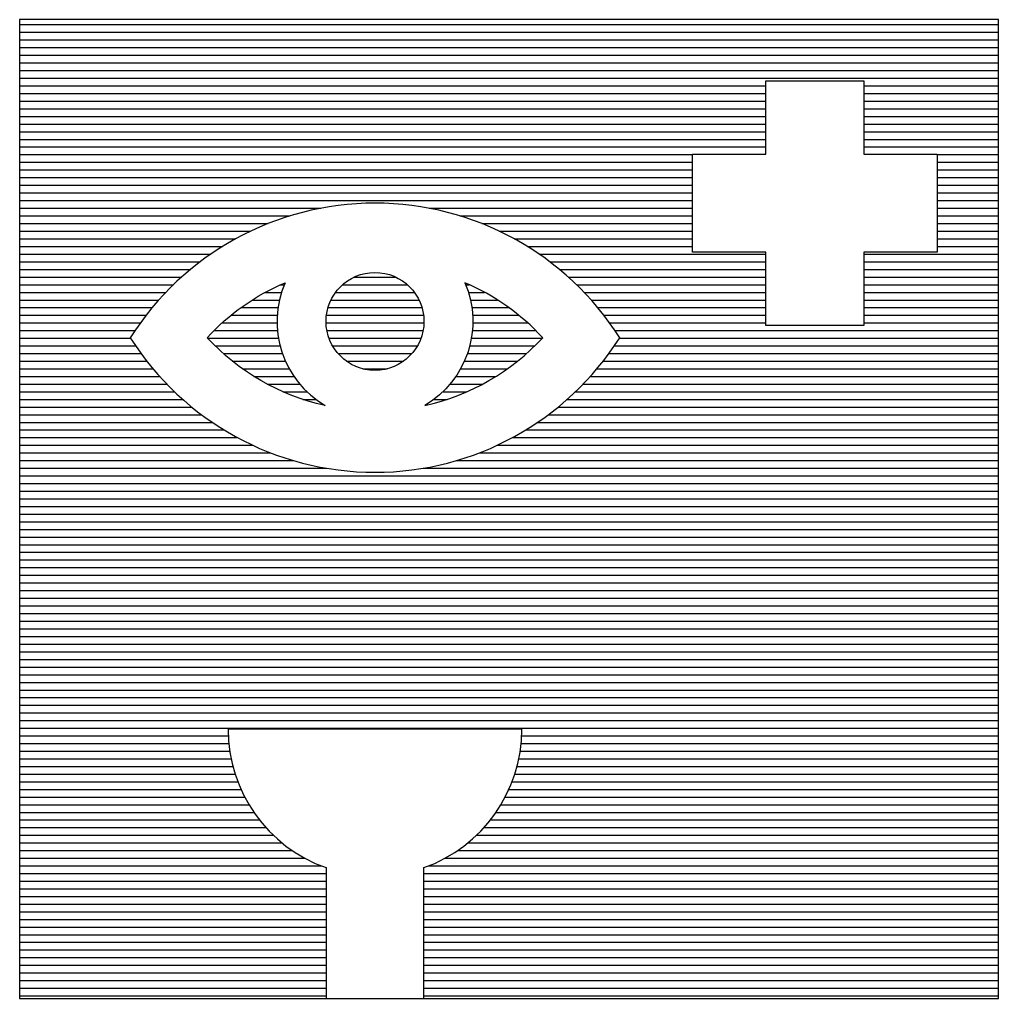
# Model space of a CAD drawing. Header units: millimetres. Extents: x -3 to 2253, y -3 to 1300.
# Drawn here: x 1599 to 1611, y 198 to 210 of the extents above; entities that cross this region are included whole.
import ezdxf

# ---------------------------------------------------------------- set-up
doc = ezdxf.new("R2010")
doc.units = ezdxf.units.MM
doc.layers.add('GROEN', color=3, linetype='Continuous')
doc.layers.add('VEILIG', color=7, linetype='Continuous')

# ---------------------------------------------------------------- blocks, each defined once
blk = doc.blocks.new('*X223')
at = {"color": 0}
for p, q in [((4, 84.938), (16, 84.938)), ((4, 84.844), (16, 84.844)), ((4, 84.75), (16, 84.75)), ((4, 84.656), (16, 84.656)), ((4, 84.562), (16, 84.562)), ((4, 84.469), (16, 84.469)), ((4, 84.375), (16, 84.375)), ((4, 84.281), (16, 84.281)), ((4, 84.188), (13.15, 84.188)), ((14.35, 84.188), (16, 84.188)), ((4, 84.094), (13.15, 84.094)), ((4, 84), (13.15, 84)), ((14.35, 84.094), (16, 84.094)), ((14.35, 84), (16, 84)), ((4, 83.906), (13.15, 83.906)), ((14.35, 83.906), (16, 83.906)), ((4, 83.812), (13.15, 83.812)), ((14.35, 83.812), (16, 83.812)), ((4, 83.719), (13.15, 83.719)), ((14.35, 83.719), (16, 83.719)), ((4, 83.625), (13.15, 83.625)), ((4, 83.531), (13.15, 83.531)), ((14.35, 83.625), (16, 83.625)), ((14.35, 83.531), (16, 83.531)), ((4, 83.438), (13.15, 83.438)), ((14.35, 83.438), (16, 83.438)), ((4, 83.344), (12.25, 83.344)), ((15.25, 83.344), (16, 83.344)), ((4, 83.25), (12.25, 83.25)), ((15.25, 83.25), (16, 83.25)), ((4, 83.156), (12.25, 83.156)), ((4, 83.062), (12.25, 83.062)), ((15.25, 83.156), (16, 83.156)), ((15.25, 83.062), (16, 83.062)), ((4, 82.969), (12.25, 82.969)), ((15.25, 82.969), (16, 82.969)), ((4, 82.875), (12.25, 82.875)), ((15.25, 82.875), (16, 82.875)), ((4, 82.781), (12.25, 82.781)), ((4, 82.688), (7.693, 82.688)), ((9.02, 82.688), (12.25, 82.688)), ((15.25, 82.781), (16, 82.781)), ((15.25, 82.688), (16, 82.688)), ((4, 82.594), (7.315, 82.594)), ((9.398, 82.594), (12.25, 82.594)), ((15.25, 82.594), (16, 82.594)), ((4, 82.5), (7.047, 82.5)), ((9.666, 82.5), (12.25, 82.5)), ((15.25, 82.5), (16, 82.5)), ((4, 82.406), (6.832, 82.406)), ((9.881, 82.406), (12.25, 82.406)), ((15.25, 82.406), (16, 82.406)), ((4, 82.312), (6.649, 82.312)), ((4, 82.219), (6.488, 82.219)), ((10.064, 82.312), (12.25, 82.312)), ((10.225, 82.219), (12.25, 82.219)), ((15.25, 82.312), (16, 82.312)), ((15.25, 82.219), (16, 82.219)), ((4, 82.125), (6.344, 82.125)), ((10.369, 82.125), (13.15, 82.125)), ((14.35, 82.125), (16, 82.125)), ((4, 82.031), (6.214, 82.031)), ((10.499, 82.031), (13.15, 82.031)), ((14.35, 82.031), (16, 82.031)), ((4, 81.938), (6.095, 81.938)), ((4, 81.844), (5.986, 81.844)), ((8.103, 81.844), (8.61, 81.844)), ((10.618, 81.938), (13.15, 81.938)), ((10.727, 81.844), (13.15, 81.844)), ((14.35, 81.938), (16, 81.938)), ((14.35, 81.844), (16, 81.844)), ((4, 81.75), (5.886, 81.75)), ((7.2, 81.75), (7.244, 81.75)), ((7.96, 81.75), (8.753, 81.75)), ((9.469, 81.75), (9.513, 81.75)), ((10.827, 81.75), (13.15, 81.75)), ((14.35, 81.75), (16, 81.75)), ((4, 81.656), (5.792, 81.656)), ((7.012, 81.656), (7.211, 81.656)), ((7.874, 81.656), (8.839, 81.656)), ((9.502, 81.656), (9.701, 81.656)), ((10.921, 81.656), (13.15, 81.656)), ((14.35, 81.656), (16, 81.656)), ((4, 81.562), (5.706, 81.562)), ((6.853, 81.562), (7.186, 81.562)), ((7.817, 81.562), (8.896, 81.562)), ((9.527, 81.562), (9.86, 81.562)), ((11.007, 81.562), (13.15, 81.562)), ((14.35, 81.562), (16, 81.562)), ((4, 81.469), (5.625, 81.469)), ((4, 81.375), (5.55, 81.375)), ((6.592, 81.375), (7.159, 81.375)), ((6.715, 81.469), (7.168, 81.469)), ((7.761, 81.375), (8.952, 81.375)), ((7.781, 81.469), (8.932, 81.469)), ((9.545, 81.469), (9.998, 81.469)), ((9.554, 81.375), (10.121, 81.375)), ((11.088, 81.469), (13.15, 81.469)), ((11.163, 81.375), (13.15, 81.375)), ((14.35, 81.469), (16, 81.469)), ((14.35, 81.375), (16, 81.375)), ((4, 81.281), (5.479, 81.281)), ((6.483, 81.281), (7.157, 81.281)), ((7.757, 81.281), (8.956, 81.281)), ((9.556, 81.281), (10.23, 81.281)), ((11.234, 81.281), (13.15, 81.281)), ((14.35, 81.281), (16, 81.281)), ((4, 81.188), (5.414, 81.188)), ((6.383, 81.188), (7.162, 81.188)), ((7.767, 81.188), (8.946, 81.188)), ((9.551, 81.188), (10.33, 81.188)), ((11.299, 81.188), (16, 81.188)), ((4, 81.094), (5.36, 81.094)), ((4, 81), (5.422, 81)), ((6.305, 81.094), (7.174, 81.094)), ((6.396, 81), (7.195, 81)), ((7.793, 81.094), (8.92, 81.094)), ((7.837, 81), (8.876, 81)), ((9.518, 81), (10.317, 81)), ((9.539, 81.094), (10.408, 81.094)), ((11.291, 81), (16, 81)), ((11.353, 81.094), (16, 81.094)), ((4, 80.906), (5.489, 80.906)), ((6.497, 80.906), (7.223, 80.906)), ((7.904, 80.906), (8.809, 80.906)), ((9.49, 80.906), (10.216, 80.906)), ((11.224, 80.906), (16, 80.906)), ((4, 80.812), (5.559, 80.812)), ((6.608, 80.812), (7.26, 80.812)), ((8.007, 80.812), (8.706, 80.812)), ((9.453, 80.812), (10.105, 80.812)), ((11.154, 80.812), (16, 80.812)), ((4, 80.719), (5.635, 80.719)), ((6.732, 80.719), (7.307, 80.719)), ((8.208, 80.719), (8.505, 80.719)), ((9.406, 80.719), (9.981, 80.719)), ((11.078, 80.719), (16, 80.719)), ((4, 80.625), (5.717, 80.625)), ((4, 80.531), (5.805, 80.531)), ((6.873, 80.625), (7.364, 80.625)), ((7.035, 80.531), (7.435, 80.531)), ((9.278, 80.531), (9.678, 80.531)), ((9.349, 80.625), (9.84, 80.625)), ((10.909, 80.531), (16, 80.531)), ((10.996, 80.625), (16, 80.625)), ((4, 80.438), (5.899, 80.438)), ((7.227, 80.438), (7.522, 80.438)), ((9.191, 80.438), (9.486, 80.438)), ((10.814, 80.438), (16, 80.438)), ((4, 80.344), (6, 80.344)), ((7.471, 80.344), (7.632, 80.344)), ((9.081, 80.344), (9.242, 80.344)), ((10.713, 80.344), (16, 80.344)), ((4, 80.25), (6.111, 80.25)), ((10.602, 80.25), (16, 80.25)), ((4, 80.156), (6.231, 80.156)), ((4, 80.062), (6.362, 80.062)), ((10.351, 80.062), (16, 80.062)), ((10.482, 80.156), (16, 80.156)), ((4, 79.969), (6.508, 79.969)), ((10.205, 79.969), (16, 79.969)), ((4, 79.875), (6.672, 79.875)), ((10.041, 79.875), (16, 79.875)), ((4, 79.781), (6.859, 79.781)), ((4, 79.688), (7.079, 79.688)), ((9.634, 79.688), (16, 79.688)), ((9.854, 79.781), (16, 79.781)), ((4, 79.594), (7.356, 79.594)), ((9.357, 79.594), (16, 79.594)), ((4, 79.5), (7.763, 79.5)), ((8.95, 79.5), (16, 79.5)), ((4, 79.406), (16, 79.406)), ((4, 79.312), (16, 79.312)), ((4, 79.219), (16, 79.219)), ((4, 79.125), (16, 79.125)), ((4, 79.031), (16, 79.031)), ((4, 78.938), (16, 78.938)), ((4, 78.844), (16, 78.844)), ((4, 78.75), (16, 78.75)), ((4, 78.656), (16, 78.656)), ((4, 78.562), (16, 78.562)), ((4, 78.469), (16, 78.469)), ((4, 78.375), (16, 78.375)), ((4, 78.281), (16, 78.281)), ((4, 78.188), (16, 78.188)), ((4, 78.094), (16, 78.094)), ((4, 78), (16, 78)), ((4, 77.906), (16, 77.906)), ((4, 77.812), (16, 77.812)), ((4, 77.719), (16, 77.719)), ((4, 77.625), (16, 77.625)), ((4, 77.531), (16, 77.531)), ((4, 77.438), (16, 77.438)), ((4, 77.344), (16, 77.344)), ((4, 77.25), (16, 77.25)), ((4, 77.156), (16, 77.156)), ((4, 77.062), (16, 77.062)), ((4, 76.969), (16, 76.969)), ((4, 76.875), (16, 76.875)), ((4, 76.781), (16, 76.781)), ((4, 76.688), (16, 76.688)), ((4, 76.594), (16, 76.594)), ((4, 76.5), (16, 76.5)), ((4, 76.406), (16, 76.406)), ((4, 76.312), (16, 76.312)), ((4, 76.219), (6.558, 76.219)), ((10.155, 76.219), (16, 76.219)), ((4, 76.125), (6.565, 76.125)), ((10.148, 76.125), (16, 76.125)), ((4, 76.031), (6.577, 76.031)), ((10.136, 76.031), (16, 76.031)), ((4, 75.938), (6.593, 75.938)), ((4, 75.844), (6.615, 75.844)), ((10.098, 75.844), (16, 75.844)), ((10.12, 75.938), (16, 75.938)), ((4, 75.75), (6.643, 75.75)), ((10.07, 75.75), (16, 75.75)), ((4, 75.656), (6.676, 75.656)), ((10.037, 75.656), (16, 75.656)), ((4, 75.562), (6.715, 75.562)), ((9.998, 75.562), (16, 75.562)), ((4, 75.469), (6.76, 75.469)), ((4, 75.375), (6.812, 75.375)), ((9.901, 75.375), (16, 75.375)), ((9.953, 75.469), (16, 75.469)), ((4, 75.281), (6.873, 75.281)), ((9.84, 75.281), (16, 75.281)), ((4, 75.188), (6.941, 75.188)), ((9.772, 75.188), (16, 75.188)), ((4, 75.094), (7.02, 75.094)), ((4, 75), (7.112, 75)), ((9.601, 75), (16, 75)), ((9.693, 75.094), (16, 75.094)), ((4, 74.906), (7.217, 74.906)), ((9.496, 74.906), (16, 74.906)), ((4, 74.812), (7.343, 74.812)), ((9.37, 74.812), (16, 74.812)), ((4, 74.719), (7.496, 74.719)), ((9.217, 74.719), (16, 74.719)), ((4, 74.625), (7.697, 74.625)), ((4, 74.531), (7.757, 74.531)), ((8.957, 74.531), (16, 74.531)), ((9.016, 74.625), (16, 74.625)), ((4, 74.438), (7.757, 74.438)), ((8.957, 74.438), (16, 74.438)), ((4, 74.344), (7.757, 74.344)), ((8.957, 74.344), (16, 74.344)), ((4, 74.25), (7.757, 74.25)), ((8.957, 74.25), (16, 74.25)), ((4, 74.156), (7.757, 74.156)), ((4, 74.062), (7.757, 74.062)), ((8.957, 74.156), (16, 74.156)), ((8.957, 74.062), (16, 74.062)), ((4, 73.969), (7.757, 73.969)), ((8.957, 73.969), (16, 73.969)), ((4, 73.875), (7.757, 73.875)), ((8.957, 73.875), (16, 73.875)), ((4, 73.781), (7.757, 73.781)), ((4, 73.688), (7.757, 73.688)), ((8.957, 73.781), (16, 73.781)), ((8.957, 73.688), (16, 73.688)), ((4, 73.594), (7.757, 73.594)), ((8.957, 73.594), (16, 73.594)), ((4, 73.5), (7.757, 73.5)), ((8.957, 73.5), (16, 73.5)), ((4, 73.406), (7.757, 73.406)), ((8.957, 73.406), (16, 73.406)), ((4, 73.312), (7.757, 73.312)), ((4, 73.219), (7.757, 73.219)), ((8.957, 73.312), (16, 73.312)), ((8.957, 73.219), (16, 73.219)), ((4, 73.125), (7.757, 73.125)), ((8.957, 73.125), (16, 73.125)), ((4, 73.031), (7.757, 73.031)), ((8.957, 73.031), (16, 73.031))]:
    blk.add_line(p, q, dxfattribs=at)
blk = doc.blocks.new('0601D')
at = {"layer": 'VEILIG'}
for p, q in [((6, 5), (-6, 5)), ((-6, 5), (-6, -7)), ((6, -7), (6, 5)), ((-6, -7), (6, -7))]:
    blk.add_line(p, q, dxfattribs=at)
blk.add_lwpolyline([(3.15, 4.25), (4.35, 4.25), (4.35, 3.35), (5.25, 3.35), (5.25, 2.15), (4.35, 2.15), (4.35, 1.25), (3.15, 1.25), (3.15, 2.15), (2.25, 2.15), (2.25, 3.35), (3.15, 3.35)], close=True, dxfattribs=at)
for points in [[(1.357, 1.1, 0.55), (-4.643, 1.1, 0.55)], [(-2.746, 1.774, 0.377005), (-2.255, 0.268, -0.152312), (-3.701, 1.1, -0.105465)], [(-1.032, 0.268, 0.152312), (0.414, 1.1, 0.105465), (-0.541, 1.774, -0.377005)]]:
    blk.add_lwpolyline(points, format="xyb", close=True, dxfattribs=at)
blk.add_lwpolyline([(-1.043, -7), (-1.043, -5.397, 0.317837), (0.157, -3.7), (-3.443, -3.7, 0.317837), (-2.243, -5.397), (-2.243, -7)], format="xyb", dxfattribs=at)
blk.add_circle((-1.643, 1.3), 0.6, dxfattribs=at)
at = {"layer": 'GROEN'}
blk.add_blockref('*X223', (-10, -80), dxfattribs=at)

msp = doc.modelspace()

# ---------------------------------------------------------------- block references
msp.add_blockref('0601D', (1605, 205))

doc.saveas('drawing.dxf')
